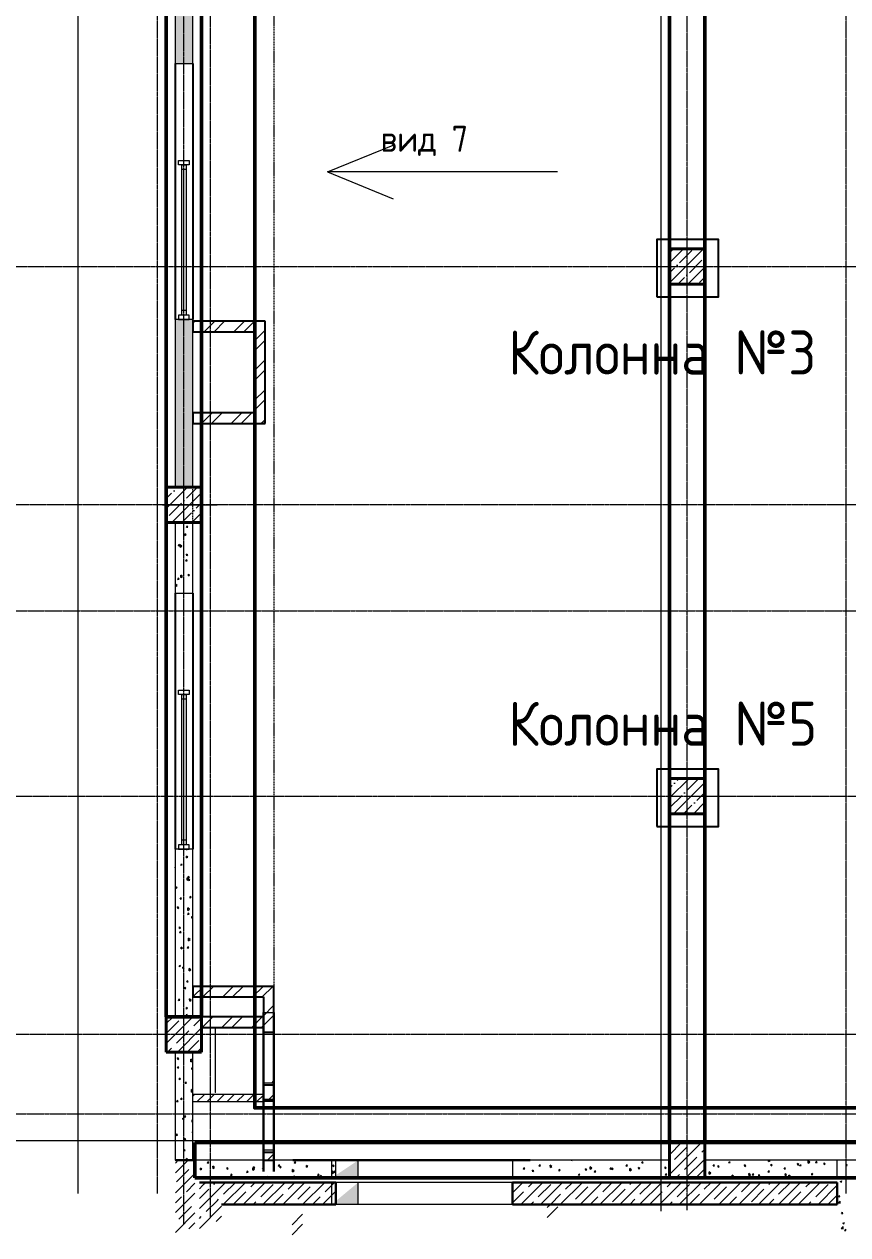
# Model space of a CAD drawing. Header units: millimetres. Extents: x -24360 to 609566, y -391049 to 148426.
# Drawn here: x 211642 to 220968, y -261510 to -247796 of the extents above; entities that cross this region are included whole.
import ezdxf

# ---------------------------------------------------------------- set-up
doc = ezdxf.new("R2010")
doc.units = ezdxf.units.MM
for name, pattern in [('CENTER2', [28.575, 19.05, -3.175, 3.175, -3.175]), ('DASHED', [19.05, 12.7, -6.35]), ('HIDDEN2', [4.7625, 3.175, -1.5875])]:
    doc.linetypes.add(name, pattern=pattern)
for name, color, linetype, lineweight in [('A-Wall-Open', 8, 'Continuous', 0), ('АИ_Текст', 7, 'Continuous', 13), ('АР_Колонны', 70, 'Continuous', 30), ('АР_Мебель', 8, 'Continuous', 5), ('АР_Окна', 4, 'Continuous', 5), ('АР_Стены ЖБ', 7, 'Continuous', 30), ('АР_Стены кирпич', 32, 'Continuous', 25), ('АР_Стены ПЕНОблок', 52, 'Continuous', 20), ('АР_Штриховка', 8, 'Continuous', 0), ('Двери кабины', 252, 'Continuous', 0), ('Основные линии', 7, 'Continuous', 30), ('осново', 7, 'Continuous', 30), ('Размеры', 7, 'Continuous', 15), ('СС_Отверстия', 72, 'Continuous', 9)]:
    doc.layers.add(name, color=color, linetype=linetype, lineweight=lineweight)
for name, color, linetype, lineweight, true_color in [('АР_Оси_РД_100', 7, 'Continuous', 0, 0x525252), ('МАГНИТЫ', 7, 'Continuous', 0, 0xd100d1), ('РД_Витраж_вн', 7, 'Continuous', 25, 0x148aff), ('РД_проем_инж перемыч_фахверк', 7, 'Continuous', 18, 0xff1f1f)]:
    doc.layers.add(name, color=color, linetype=linetype, lineweight=lineweight, true_color=true_color)
for name, color, linetype, lineweight, plot in [('КР_Балки-0.5', 60, 'Continuous', 50, False), ('РД_Проем', 230, 'Continuous', 0, False), ('РД_проем_инж перемыч_подсчет', 50, 'Continuous', 30, False)]:
    doc.layers.add(name, color=color, linetype=linetype, lineweight=lineweight, plot=plot)
doc.styles.add('style1', font='ARIALN.TTF')
doc.styles.add('СПДС', font='isocpeur.ttf', dxfattribs={"width": 0.9})
pattern_1 = [(45, (200850, -329440.58), (-112.2532, 112.2532), []), (45, (200962.25, -329440.58), (-112.2532, 112.2532), [198.4375, -39.6875, 0, -39.6875])]
pattern_2 = [(45, (200850, -329440.58), (-168.3798, 168.3798), []), (45, (200962.25, -329440.58), (-168.3798, 168.3798), [])]

msp = doc.modelspace()

# ---------------------------------------------------------------- hatches: boundary and pattern name
at = {"layer": 'АР_Штриховка', "linetype": 'Continuous', "lineweight": 0, "true_color": 0x000000}
h = msp.add_hatch(dxfattribs=at)
h.set_pattern_fill('AR-CONC', color=18, angle=-315, style=0)
h.set_pattern_definition([(95, (200850, -329440.58), (140.09465, 117.55338), [19.05, -209.55]), (40, (200850, -329440.58), (-160.01845, 110.17673), [15.24, -167.6406]), (145.45144, (200861.67, -329430.79), (-19.9238, 227.7301), [16.19, -178.09024]), (91.1842, (200814.08, -329404.66), (221.41024, 161.9534), [28.575, -314.325]), (141.63556, (200832.53, -329391.17), (-7.0866, 342.8268), [24.285, -267.1356]), (36.18415, (200814.08, -329404.66), (-7.0866, 342.8268), [22.86, -251.4597]), (66, (200841.02, -329395.68), (179.51998, 34.89515), [19.05, -209.55]), (11, (200841.02, -329395.68), (-86.53993, 173.9412), [15.24, -167.64]), (116.45145, (200855.98, -329392.77), (92.98005, 208.83634), [16.19, -178.08994]), (82.5, (200850, -329440.584), (-57.60547, 61.973414), [0, -165.608, 0, -170.18, 0, -168.275]), (52.5, (200850, -329440.58), (-23.58973, 118.087), [0, -97.028, 0, -161.798, 0, -64.135]), (12.5, (200809.95, -329480.636), (99.927863, 91.826196), [0, -63.5, 0, -198.12, 0, -262.89]), (2.5, (200791.99, -329498.6), (86.7639, 122.7224), [0, -82.55, 0, -131.572, 0, -186.69])])
h.paths.add_polyline_path([(213550, -247440.584), (213350, -247440.584), (213350, -248240.584), (213550, -248240.584)], flags=0)
h.paths.add_polyline_path([(213550, -251140.584), (213350, -251140.584), (213350, -252319.86), (213550, -252319.86)], flags=0)
h.paths.add_polyline_path([(213550, -252319.86), (213350, -252319.86), (213350, -253040.584), (213550, -253040.584)], flags=0)
at = {"layer": 'АР_Штриховка', "linetype": 'Continuous', "lineweight": 5, "true_color": 0x000000}
h = msp.add_hatch(dxfattribs=at)
h.set_pattern_fill('ANSI35', color=18, scale=25, style=0)
h.set_pattern_definition(pattern_1)
h.paths.add_polyline_path([(218950, -250740.584), (219350, -250740.584), (219350, -250340.584), (218950, -250340.584)], flags=0)
at = {"layer": 'АР_Штриховка', "linetype": 'Continuous', "lineweight": 0, "true_color": 0x000000}
h = msp.add_hatch(dxfattribs=at)
h.set_pattern_fill('ANSI32', color=18, scale=25, style=0)
h.set_pattern_definition(pattern_2)
h.paths.add_polyline_path([(213550, -251159.86), (213550, -251279.86), (214250, -251279.86), (214370, -251159.86)], flags=0)
h = msp.add_hatch(dxfattribs=at)
h.set_pattern_fill('ANSI32', color=18, scale=25, style=0)
h.set_pattern_definition([(45, (200850, -329440.58), (-168.3798, 168.3798), []), (45, (200962.25, -329440.58), (-168.3798, 168.3798), [])])
h.paths.add_polyline_path([(214250, -252199.86), (214370, -252319.86), (214370, -251159.86), (214250, -251279.86)], flags=0)
h = msp.add_hatch(dxfattribs=at)
h.set_pattern_fill('ANSI32', color=18, scale=25, style=0)
h.set_pattern_definition(pattern_2)
h.paths.add_polyline_path([(214370, -252319.86), (214250, -252199.86), (213550, -252199.86), (213550, -252319.86)], flags=0)
at = {"layer": 'АР_Штриховка', "linetype": 'Continuous', "lineweight": 5, "true_color": 0x000000}
h = msp.add_hatch(dxfattribs=at)
h.set_pattern_fill('ANSI35', color=18, scale=25, style=0)
h.set_pattern_definition(pattern_1)
h.paths.add_polyline_path([(213250, -253440.584), (213650, -253440.584), (213650, -253040.584), (213250, -253040.584)], flags=0)
h = msp.add_hatch(dxfattribs=at)
h.set_pattern_fill('ANSI35', color=18, scale=25, style=0)
h.set_pattern_definition(pattern_1)
h.paths.add_polyline_path([(213250, -253440.584), (213650, -253440.584), (213650, -253040.584), (213250, -253040.584)], flags=0)
h = msp.add_hatch(dxfattribs=at)
h.set_pattern_fill('ANSI35', color=18, scale=25, style=0)
h.set_pattern_definition(pattern_1)
h.paths.add_polyline_path([(218950, -256740.584), (219350, -256740.584), (219350, -256340.584), (218950, -256340.584)], flags=0)
at = {"layer": 'СС_Отверстия', "linetype": 'Continuous', "lineweight": 5, "true_color": 0x000000}
for points in [[(215425, -260865.576), (215425, -260665.576), (215275, -260765.576)], [(215125, -260865.576), (215425, -260865.576), (215275, -260765.576)], [(215425, -261165.584), (215425, -260915.584), (215275, -261040.584)], [(215125, -261165.584), (215425, -261165.584), (215275, -261040.584)]]:
    msp.add_hatch(color=18, dxfattribs=at).paths.add_polyline_path(points, flags=0)

# ---------------------------------------------------------------- linework, layer by layer
at = {"color": 1, "lineweight": 50}
msp.add_lwpolyline([(227983, -258280.584), (227983, -260071.584), (214253, -260071.584), (214253, -240479.584)], dxfattribs=at)
at = {"color": 1}
for points in [[(218804.738, -250884.365), (219505.241, -250884.365), (219505.241, -250234.78), (218804.738, -250234.78)], [(218804.738, -256884.365), (219505.241, -256884.365), (219505.241, -256234.78), (218804.738, -256234.78)]]:
    msp.add_lwpolyline(points, close=True, dxfattribs=at)
at = {"layer": 'A-Wall-Open', "color": 18, "linetype": 'Continuous', "lineweight": 0, "true_color": 0x000000}
for p, q in [((217170, -260915.584), (215170, -260915.584)), ((217170, -261165.584), (215170, -261165.584))]:
    msp.add_line(p, q, dxfattribs=at)
at = {"layer": 'АИ_Текст', "color": 18, "true_color": 0x000000}
for p, q in [((213450, -253494.495), (213450, -252916.34)), ((213208.898, -253240.584), (213828.254, -253240.584))]:
    msp.add_line(p, q, dxfattribs=at)
at = {"layer": 'АР_Колонны', "color": 18, "linetype": 'HIDDEN2', "lineweight": 25, "true_color": 0x000000}
for p, q in [((218950, -250340.584), (219350, -250340.584)), ((218950, -250740.584), (218950, -250340.584)), ((219350, -250340.584), (219350, -250740.584)), ((219350, -250740.584), (218950, -250740.584)), ((213250, -253040.584), (213650, -253040.584)), ((213250, -253440.584), (213250, -253040.584)), ((213250, -253040.584), (213650, -253040.584)), ((213250, -253440.584), (213250, -253040.584)), ((213650, -253040.584), (213650, -253440.584)), ((213650, -253040.584), (213650, -253440.584)), ((213650, -253440.584), (213250, -253440.584)), ((213650, -253440.584), (213250, -253440.584)), ((218950, -256340.584), (219350, -256340.584)), ((218950, -256740.584), (218950, -256340.584)), ((219350, -256340.584), (219350, -256740.584)), ((219350, -256740.584), (218950, -256740.584)), ((213250, -259040.584), (213650, -259040.584)), ((213250, -259440.584), (213250, -259040.584)), ((213650, -259040.584), (213650, -259440.584)), ((213650, -259440.584), (213250, -259440.584)), ((218950, -260465.584), (219350, -260465.584)), ((218950, -260865.584), (218950, -260465.584)), ((219350, -260465.584), (219350, -260865.584)), ((219350, -260865.584), (218950, -260865.584))]:
    msp.add_line(p, q, dxfattribs=at)
at = {"layer": 'АР_Колонны', "color": 18, "linetype": 'Continuous', "lineweight": 30, "true_color": 0x000000}
for p, q in [((219350, -250340.584), (218950, -250340.584)), ((218950, -250340.584), (218950, -250740.584)), ((219350, -250740.584), (219350, -250340.584)), ((218950, -250740.584), (219350, -250740.584)), ((213650, -253040.584), (213250, -253040.584)), ((213250, -253040.584), (213250, -253440.584)), ((213650, -253040.584), (213250, -253040.584)), ((213250, -253040.584), (213250, -253440.584)), ((213650, -253440.584), (213650, -253040.584)), ((213650, -253440.584), (213650, -253040.584)), ((213250, -253440.584), (213650, -253440.584)), ((213250, -253440.584), (213650, -253440.584)), ((219350, -256340.584), (218950, -256340.584)), ((218950, -256340.584), (218950, -256740.584)), ((219350, -256740.584), (219350, -256340.584)), ((218950, -256740.584), (219350, -256740.584)), ((213650, -259040.584), (213250, -259040.584)), ((213250, -259040.584), (213250, -259440.584)), ((213650, -259440.584), (213650, -259040.584)), ((213250, -259440.584), (213650, -259440.584)), ((219350, -260465.584), (218950, -260465.584)), ((218950, -260465.584), (218950, -260865.584)), ((219350, -260865.584), (219350, -260465.584)), ((218950, -260865.584), (219350, -260865.584))]:
    msp.add_line(p, q, dxfattribs=at)
at = {"layer": 'АР_Мебель', "color": 18, "linetype": 'DASHED', "true_color": 0x000000}
for p, q in [((213550, -258695.584), (213550, -243560.584)), ((214470, -243560.584), (214470, -258695.584)), ((214470, -258695.584), (213550, -258695.584))]:
    msp.add_line(p, q, dxfattribs=at)
at = {"layer": 'АР_Окна', "color": 18, "linetype": 'Continuous', "lineweight": 5, "true_color": 0x000000}
for p, q in [((213350, -251140.584), (213350, -249340.584)), ((213475, -249440.584), (213425, -249440.584)), ((213450, -251040.584), (213450, -249440.584)), ((213550, -251140.584), (213550, -249340.584)), ((213475, -251040.584), (213425, -251040.584)), ((213350, -257140.584), (213350, -255340.584)), ((213550, -257140.584), (213550, -255340.584)), ((213475, -255440.584), (213425, -255440.584)), ((213450, -257040.584), (213450, -255440.584)), ((213475, -257040.584), (213425, -257040.584))]:
    msp.add_line(p, q, dxfattribs=at)
for points in [[(213390, -249390.584), (213390, -249340.584), (213510, -249340.584), (213510, -249390.584)], [(213475, -251090.584), (213425, -251090.584), (213425, -249390.584), (213475, -249390.584)], [(213390, -251090.584), (213390, -251140.584), (213510, -251140.584), (213510, -251090.584)], [(213390, -255390.584), (213390, -255340.584), (213510, -255340.584), (213510, -255390.584)], [(213475, -257090.584), (213425, -257090.584), (213425, -255390.584), (213475, -255390.584)], [(213390, -257090.584), (213390, -257140.584), (213510, -257140.584), (213510, -257090.584)]]:
    msp.add_lwpolyline(points, close=True, dxfattribs=at)
at = {"layer": 'АР_Оси_РД_100', "linetype": 'CENTER2'}
for p, q in [((220950, -261040.584), (220950, -235341.905)), ((220950, -261040.584), (220950, -238390.584)), ((200850, -250540.584), (232410, -250540.584)), ((232410, -253240.584), (200850, -253240.584)), ((200850, -254440.584), (232410, -254440.584)), ((205050, -256540.584), (232410, -256540.584)), ((205050, -260440.584), (230255, -260440.584))]:
    msp.add_line(p, q, dxfattribs=at)
for points in [[(212250, -235341.905), (212250, -261040.584)], [(213150, -261040.584), (213150, -235741.905), (212850, -235341.905)], [(213450, -261387.502), (213450, -235341.905)], [(213750, -261312.008), (213750, -235741.905), (214070.167, -235341.227)], [(218700, -235341.905), (218850, -235741.905), (218850, -261242.102)], [(219150, -261229.626), (219150, -235741.905), (219300, -235341.905)], [(212250, -238390.584), (212250, -261040.584)], [(213150, -261040.584), (213150, -238390.584)], [(213450, -261387.502), (213450, -238390.584)], [(213750, -261312.008), (213750, -238390.584)], [(218850, -238390.584), (218850, -261242.102)], [(219150, -261229.626), (219150, -238390.584)], [(232410, -259240.584), (205050, -259240.584)], [(206700, -260140.584), (231910, -260140.584), (232410, -259990.584)], [(206700, -260440.584), (231910, -260440.584), (232410, -260590.584)]]:
    msp.add_lwpolyline(points, dxfattribs=at)
at = {"layer": 'АР_Стены ЖБ', "color": 18, "linetype": 'Continuous', "lineweight": 40, "true_color": 0x000000}
for p, q in [((219350, -250340.584), (218950, -250340.584)), ((218950, -250340.584), (218950, -250740.584)), ((219350, -250740.584), (219350, -250340.584)), ((218950, -250740.584), (219350, -250740.584)), ((213650, -253040.584), (213250, -253040.584)), ((213250, -253040.584), (213250, -253440.584)), ((213650, -253040.584), (213250, -253040.584)), ((213250, -253040.584), (213250, -253440.584)), ((213650, -253440.584), (213650, -253040.584)), ((213650, -253440.584), (213650, -253040.584)), ((213250, -253440.584), (213650, -253440.584)), ((213250, -253440.584), (213650, -253440.584)), ((219350, -256340.584), (218950, -256340.584)), ((218950, -256340.584), (218950, -256740.584)), ((219350, -256740.584), (219350, -256340.584)), ((218950, -256740.584), (219350, -256740.584)), ((213650, -259040.584), (213250, -259040.584)), ((213250, -259040.584), (213250, -259440.584)), ((213650, -259440.584), (213650, -259040.584)), ((213250, -259440.584), (213650, -259440.584)), ((219350, -260465.584), (218950, -260465.584)), ((218950, -260465.584), (218950, -260865.584)), ((219350, -260865.584), (219350, -260465.584)), ((218950, -260865.584), (219350, -260865.584))]:
    msp.add_line(p, q, dxfattribs=at)
at = {"layer": 'АР_Стены ЖБ', "color": 18, "linetype": 'Continuous', "lineweight": 30, "true_color": 0x000000}
for p, q in [((213575.048, -260665.576), (213355.048, -260665.576)), ((215170, -260915.584), (213625, -260915.584)), ((215170, -261165.584), (215170, -260915.584)), ((220850, -260915.584), (217170, -260915.584)), ((217170, -260915.584), (217170, -261165.584)), ((220850, -261165.584), (220850, -260915.584)), ((213875, -261165.584), (215170, -261165.584)), ((217170, -261165.584), (220850, -261165.584))]:
    msp.add_line(p, q, dxfattribs=at)
at = {"layer": 'АР_Стены ЖБ', "color": 18, "linetype": 'Continuous', "lineweight": 15, "true_color": 0x000000}
msp.add_line((215125, -261165.584), (215125, -260915.584), dxfattribs=at)
at = {"layer": 'АР_Стены кирпич', "color": 18, "linetype": 'Continuous', "lineweight": 25, "true_color": 0x000000}
for p, q in [((213550, -251159.86), (213550, -251279.86)), ((214370, -251159.86), (213550, -251159.86)), ((214370, -252319.86), (214370, -251159.86)), ((213550, -251279.86), (214250, -251279.86)), ((214250, -251279.86), (214250, -252199.86)), ((214250, -252199.86), (213550, -252199.86)), ((213550, -252199.86), (213550, -252319.86)), ((213550, -252319.86), (214370, -252319.86)), ((213550, -258695.584), (213550, -258815.584)), ((214470, -258695.584), (213550, -258695.584)), ((214470, -259160.584), (214470, -258695.584)), ((213550, -258815.584), (214350, -258815.584)), ((214350, -258815.584), (214350, -259040.584)), ((213650, -259040.584), (213650, -259160.584)), ((214350, -259040.584), (213650, -259040.584)), ((213650, -259160.584), (214350, -259160.584)), ((214350, -259160.584), (214350, -259215.576)), ((214470, -259215.576), (214470, -259160.584)), ((214350, -259215.576), (214470, -259215.576)), ((214470, -259815.576), (214350, -259815.576)), ((214350, -259815.576), (214350, -259975.576)), ((214470, -259975.576), (214470, -259815.576)), ((214350, -259975.576), (214470, -259975.576)), ((214470, -260575.576), (214350, -260575.576)), ((214350, -260575.576), (214350, -260665.576)), ((214350, -260665.576), (214470, -260665.576)), ((214470, -260665.576), (214470, -260575.576)), ((214795, -261165.584), (214675, -261165.584)), ((217685, -261165.584), (217565, -261165.584))]:
    msp.add_line(p, q, dxfattribs=at)
at = {"layer": 'АР_Стены кирпич', "color": 18, "linetype": 'Continuous', "lineweight": 0, "true_color": 0x000000}
for p, q in [((214350, -258991.584), (214470, -258991.584)), ((214350, -259215.576), (214350, -259815.576)), ((214470, -259815.576), (214470, -259215.576)), ((214350, -259975.576), (214350, -260575.576)), ((214470, -260575.576), (214470, -259975.576))]:
    msp.add_line(p, q, dxfattribs=at)
at = {"layer": 'АР_Стены ПЕНОблок', "color": 18, "linetype": 'Continuous', "lineweight": 20, "true_color": 0x000000}
for p, q in [((213350, -247440.584), (213350, -248240.584)), ((213550, -248240.584), (213550, -247440.584)), ((213350, -248240.584), (213550, -248240.584)), ((213550, -251140.584), (213350, -251140.584)), ((213350, -251140.584), (213350, -252319.86)), ((213550, -252319.86), (213550, -251140.584)), ((213350, -252319.86), (213350, -253040.584)), ((213550, -253040.584), (213550, -252319.86)), ((213350, -253040.584), (213550, -253040.584)), ((213550, -253440.584), (213350, -253440.584)), ((213350, -253440.584), (213350, -254240.584)), ((213550, -254240.584), (213550, -253440.584)), ((213350, -254240.584), (213550, -254240.584)), ((219350, -256340.584), (219350, -256420.584)), ((219350, -256660.584), (219350, -256740.584)), ((213550, -257140.584), (213350, -257140.584)), ((213350, -257140.584), (213350, -259040.584)), ((213550, -259040.584), (213550, -257140.584)), ((213350, -259040.584), (213550, -259040.584)), ((213550, -259440.584), (213350, -259440.584)), ((213350, -259440.584), (213350, -260665.576)), ((213550, -260665.576), (213550, -259440.584)), ((214350, -259920.576), (213549, -259920.576)), ((213549, -259920.576), (213549, -260000.576)), ((213549, -260000.576), (214350, -260000.576)), ((214350, -260000.576), (214350, -259920.576)), ((213350, -260665.576), (213550, -260665.576)), ((214350, -260665.576), (213575.048, -260665.576)), ((213575.048, -260665.576), (213575.048, -260865.576)), ((215170, -260665.576), (214350, -260665.576)), ((215170, -260865.576), (215170, -260665.576)), ((218950, -260665.576), (217170, -260665.576)), ((217170, -260665.576), (217170, -260865.576)), ((218950, -260865.576), (218950, -260665.576)), ((220850, -260665.584), (219350, -260665.584)), ((219350, -260665.584), (219350, -260865.584)), ((220850, -260865.584), (220850, -260665.584)), ((221950, -260665.584), (220850, -260665.584)), ((213575.048, -260865.576), (214350, -260865.576)), ((214350, -260865.576), (215170, -260865.576)), ((217170, -260865.576), (218950, -260865.576)), ((219350, -260865.584), (220850, -260865.584))]:
    msp.add_line(p, q, dxfattribs=at)
at = {"layer": 'АР_Штриховка', "color": 18, "linetype": 'Continuous', "lineweight": 0, "true_color": 0x000000}
for p, q in [((213480.241, -253495.107), (213487.989, -253477.704)), ((213480.262, -253495.165), (213495.222, -253492.257)), ((213495.224, -253492.256), (213488.012, -253477.761)), ((213387.261, -253703.944), (213395.009, -253686.541)), ((213402.244, -253701.092), (213395.032, -253686.597)), ((213427.823, -253708.2), (213408.782, -253693.127)), ((213409.38, -253721.686), (213408.79, -253693.117)), ((213474.095, -253580.078), (213460.76, -253570.897)), ((213462.46, -253589.812), (213460.799, -253570.835)), ((213462.462, -253589.815), (213474.136, -253580.018)), ((213387.282, -253704.001), (213402.242, -253701.093)), ((213409.36, -253721.678), (213427.81, -253708.182)), ((213494.019, -253807.808), (213480.684, -253798.627)), ((213482.383, -253817.542), (213480.723, -253798.565)), ((213482.385, -253817.545), (213494.06, -253807.749)), ((213353.925, -253925.361), (213350, -253922.659)), ((213350, -253928.629), (213353.965, -253925.302)), ((213473.801, -253877.885), (213481.549, -253860.482)), ((213473.822, -253877.942), (213488.782, -253875.034)), ((213488.784, -253875.033), (213481.572, -253860.538)), ((213380.821, -254086.722), (213388.569, -254069.319)), ((213380.842, -254086.779), (213395.802, -254083.871)), ((213395.804, -254083.87), (213388.592, -254069.375)), ((213434.91, -254051.026), (213415.868, -254035.954)), ((213416.467, -254064.513), (213415.876, -254035.944)), ((213416.446, -254064.505), (213434.897, -254051.009)), ((213513.943, -254035.538), (213500.608, -254026.357)), ((213502.307, -254045.272), (213500.647, -254026.295)), ((213502.309, -254045.275), (213513.984, -254035.479)), ((213373.848, -254153.091), (213360.514, -254143.91)), ((213362.213, -254162.826), (213360.552, -254143.848)), ((213362.215, -254162.828), (213373.889, -254153.032)), ((213492.763, -257231.135), (213479.429, -257221.954)), ((213481.127, -257240.871), (213479.467, -257221.893)), ((213480.246, -257149.953), (213480.053, -257140.584)), ((213480.226, -257149.946), (213493.025, -257140.584)), ((213481.129, -257240.873), (213492.804, -257231.077)), ((213352.669, -257348.688), (213350, -257346.85)), ((213350, -257350.904), (213352.709, -257348.63)), ((213415.841, -257322.886), (213423.589, -257305.483)), ((213415.861, -257322.94), (213430.821, -257320.032)), ((213430.823, -257320.031), (213423.611, -257305.536)), ((213505.776, -257479.294), (213486.734, -257464.221)), ((213487.333, -257492.78), (213486.742, -257464.211)), ((213487.312, -257492.773), (213505.763, -257479.277)), ((213512.687, -257458.866), (213499.352, -257449.684)), ((213501.051, -257468.601), (213499.391, -257449.623)), ((213501.053, -257468.603), (213512.728, -257458.807)), ((213502.381, -257496.827), (213510.129, -257479.424)), ((213502.401, -257496.881), (213517.361, -257493.973)), ((213517.363, -257493.973), (213510.151, -257479.477)), ((213372.593, -257576.418), (213359.258, -257567.237)), ((213360.957, -257586.154), (213359.296, -257567.177)), ((213360.958, -257586.156), (213372.633, -257576.36)), ((213392.517, -257804.149), (213379.182, -257794.967)), ((213380.88, -257813.884), (213379.22, -257794.907)), ((213380.882, -257813.886), (213392.557, -257804.09)), ((213409.401, -257705.663), (213417.149, -257688.26)), ((213409.421, -257705.718), (213424.381, -257702.81)), ((213424.382, -257702.809), (213417.171, -257688.314)), ((213512.862, -257822.121), (213493.821, -257807.048)), ((213494.42, -257835.607), (213493.829, -257807.038)), ((213532.611, -257686.596), (213519.276, -257677.414)), ((213520.975, -257696.331), (213519.315, -257677.353)), ((213520.977, -257696.333), (213532.651, -257686.537)), ((213494.399, -257835.6), (213512.85, -257822.103)), ((213495.941, -257879.605), (213503.689, -257862.202)), ((213495.961, -257879.659), (213510.921, -257876.751)), ((213510.922, -257876.75), (213503.711, -257862.255)), ((213550, -257912.58), (213539.2, -257905.144)), ((213540.899, -257924.061), (213539.238, -257905.083)), ((213540.901, -257924.063), (213550, -257916.428)), ((213412.441, -258031.879), (213399.106, -258022.697)), ((213400.804, -258041.614), (213399.144, -258022.637)), ((213400.806, -258041.617), (213412.48, -258031.82)), ((213402.961, -258088.441), (213410.709, -258071.038)), ((213402.981, -258088.495), (213417.941, -258085.587)), ((213417.942, -258085.586), (213410.731, -258071.091)), ((213519.949, -258164.947), (213500.908, -258149.875)), ((213501.506, -258178.434), (213500.916, -258149.865)), ((213501.486, -258178.426), (213519.936, -258164.93)), ((213432.364, -258259.609), (213419.029, -258250.427)), ((213420.728, -258269.344), (213419.068, -258250.367)), ((213420.73, -258269.347), (213432.404, -258259.551)), ((213489.501, -258262.383), (213497.249, -258244.98)), ((213489.521, -258262.436), (213504.481, -258259.528)), ((213504.482, -258259.528), (213497.271, -258245.032)), ((213396.521, -258471.219), (213404.269, -258453.816)), ((213396.541, -258471.273), (213411.501, -258468.365)), ((213411.502, -258468.364), (213404.291, -258453.869)), ((213452.288, -258487.339), (213438.953, -258478.157)), ((213440.652, -258497.075), (213438.991, -258478.097)), ((213440.654, -258497.077), (213452.328, -258487.281)), ((213527.036, -258507.774), (213507.994, -258492.701)), ((213508.593, -258521.26), (213508.002, -258492.692)), ((213483.061, -258645.16), (213490.809, -258627.757)), ((213498.042, -258642.305), (213490.83, -258627.81)), ((213508.572, -258521.253), (213527.023, -258507.757)), ((213472.212, -258715.069), (213458.877, -258705.887)), ((213460.576, -258724.805), (213458.915, -258705.827)), ((213460.577, -258724.807), (213472.252, -258715.011)), ((213483.081, -258645.214), (213498.041, -258642.306)), ((213552.348, -258815.584), (213672.348, -258695.584)), ((213664.601, -258815.584), (213784.601, -258695.584)), ((213889.107, -258815.584), (214009.107, -258695.584)), ((214001.361, -258815.584), (214121.361, -258695.584)), ((214225.867, -258815.584), (214345.867, -258695.584)), ((214338.12, -258815.584), (214458.12, -258695.584)), ((213390.081, -258853.997), (213397.829, -258836.594)), ((213390.101, -258854.05), (213405.061, -258851.142)), ((213405.062, -258851.141), (213397.85, -258836.646)), ((213534.122, -258850.601), (213515.081, -258835.528)), ((213515.679, -258864.087), (213515.089, -258835.518)), ((213515.659, -258864.08), (213534.11, -258850.584)), ((214350, -259028.21), (214470, -258908.21)), ((213476.621, -259027.938), (213484.369, -259010.535)), ((213476.641, -259027.991), (213491.601, -259025.084)), ((213492.136, -258942.799), (213478.801, -258933.618)), ((213480.499, -258952.535), (213478.839, -258933.557)), ((213480.501, -258952.537), (213492.176, -258942.741)), ((213491.602, -259025.083), (213484.39, -259010.588)), ((213650, -259054.691), (213664.107, -259040.584)), ((213656.361, -259160.584), (213776.361, -259040.584)), ((213880.867, -259160.584), (214000.867, -259040.584)), ((213993.12, -259160.584), (214113.12, -259040.584)), ((214217.626, -259160.584), (214337.626, -259040.584)), ((214377.24, -259113.224), (214470, -259020.464)), ((214329.88, -259160.584), (214377.24, -259113.224)), ((213391.889, -259515.812), (213378.554, -259506.631)), ((213380.252, -259525.548), (213378.592, -259506.571)), ((213380.254, -259525.55), (213391.929, -259515.754)), ((213548.296, -259536.255), (213529.254, -259521.182)), ((213529.853, -259549.741), (213529.262, -259521.172)), ((213529.832, -259549.733), (213548.283, -259536.237)), ((213377.201, -259619.553), (213384.949, -259602.15)), ((213377.22, -259619.605), (213392.18, -259616.697)), ((213392.182, -259616.697), (213384.97, -259602.201)), ((213550, -259624.676), (213538.572, -259616.808)), ((213540.271, -259635.725), (213538.61, -259616.748)), ((213540.273, -259635.727), (213550, -259627.565)), ((213411.813, -259743.542), (213398.478, -259734.361)), ((213400.176, -259753.278), (213398.516, -259734.301)), ((213400.178, -259753.281), (213411.852, -259743.485)), ((213463.741, -259793.494), (213471.489, -259776.091)), ((213463.76, -259793.547), (213478.72, -259790.639)), ((213478.722, -259790.638), (213471.51, -259776.143)), ((213550, -259874.821), (213536.341, -259864.009)), ((213536.939, -259892.567), (213536.349, -259863.999)), ((213370.761, -260002.33), (213378.509, -259984.927)), ((213370.78, -260002.383), (213385.74, -259999.475)), ((213385.742, -259999.474), (213378.53, -259984.979)), ((213431.737, -259971.272), (213418.402, -259962.091)), ((213420.1, -259981.009), (213418.44, -259962.031)), ((213420.102, -259981.011), (213431.776, -259971.215)), ((213536.919, -259892.56), (213550, -259882.992)), ((214412.913, -259975.576), (214470, -259918.489)), ((213451.66, -260199.002), (213438.326, -260189.821)), ((213440.024, -260208.739), (213438.363, -260189.761)), ((213440.025, -260208.741), (213451.7, -260198.945)), ((213457.301, -260176.272), (213465.049, -260158.869)), ((213457.32, -260176.324), (213472.28, -260173.416)), ((213472.282, -260173.415), (213465.07, -260158.92)), ((213550, -260212.038), (213543.427, -260206.835)), ((213544.026, -260235.394), (213543.435, -260206.825)), ((213544.005, -260235.387), (213550, -260231.002)), ((213364.321, -260385.108), (213372.069, -260367.705)), ((213364.34, -260385.16), (213379.3, -260382.253)), ((213379.302, -260382.252), (213372.09, -260367.757)), ((213471.584, -260426.733), (213458.249, -260417.551)), ((213459.948, -260436.469), (213458.287, -260417.491)), ((213543.841, -260350.213), (213550, -260336.379)), ((213543.86, -260350.265), (213550, -260349.072)), ((213450.861, -260559.05), (213458.609, -260541.647)), ((213450.88, -260559.102), (213465.84, -260556.194)), ((213465.841, -260556.193), (213458.63, -260541.698)), ((213459.949, -260436.471), (213471.624, -260426.675)), ((213491.508, -260654.463), (213478.173, -260645.281)), ((213479.871, -260664.199), (213478.211, -260645.221)), ((213479.873, -260664.201), (213491.548, -260654.405)), ((213716.921, -260698.096), (213724.669, -260680.693)), ((213731.901, -260695.239), (213724.69, -260680.744)), ((214396.432, -260665.576), (214470, -260592.008)), ((214701.06, -260697.561), (214708.809, -260680.158)), ((214716.041, -260694.704), (214708.829, -260680.209)), ((217841.473, -260671.102), (217840.99, -260665.576)), ((217841.475, -260671.105), (217848.064, -260665.576)), ((218637.62, -260695.424), (218645.368, -260678.021)), ((218637.639, -260695.475), (218652.599, -260692.567)), ((218652.6, -260692.566), (218645.388, -260678.071)), ((219621.76, -260694.889), (219629.508, -260677.486)), ((219621.779, -260694.94), (219636.739, -260692.032)), ((219636.74, -260692.032), (219629.528, -260677.537)), ((220071.222, -260681.147), (220070.9, -260665.584)), ((220071.192, -260681.136), (220089.643, -260667.64)), ((220089.661, -260667.665), (220087.032, -260665.584)), ((220539.568, -260686.585), (220520.527, -260671.513)), ((220521.129, -260700.067), (220520.539, -260671.498)), ((220521.099, -260700.056), (220539.549, -260686.56)), ((220605.9, -260694.355), (220613.648, -260676.952)), ((220605.919, -260694.406), (220620.879, -260691.498)), ((220620.879, -260691.497), (220613.668, -260677.002)), ((213651.526, -260764.64), (213638.191, -260755.458)), ((213639.89, -260774.376), (213638.229, -260755.398)), ((213639.892, -260774.378), (213651.566, -260764.582)), ((213716.94, -260698.148), (213731.9, -260695.24)), ((213798.052, -260745.608), (213779.011, -260730.536)), ((213779.609, -260759.094), (213779.019, -260730.525)), ((213779.588, -260759.087), (213798.039, -260745.591)), ((213951.639, -260757.264), (213938.304, -260748.083)), ((213940.003, -260766.999), (213938.343, -260748.021)), ((213940.005, -260767.001), (213951.679, -260757.205)), ((213982.98, -260837.142), (213990.729, -260819.739)), ((213997.961, -260834.285), (213990.75, -260819.79)), ((214162.5, -260802.247), (214170.249, -260784.844)), ((214162.52, -260802.299), (214177.48, -260799.391)), ((214177.481, -260799.39), (214170.269, -260784.895)), ((214247.959, -260764.529), (214228.918, -260749.456)), ((214229.516, -260778.014), (214228.926, -260749.445)), ((214229.495, -260778.007), (214247.946, -260764.51)), ((214251.751, -260749.888), (214238.416, -260740.707)), ((214240.116, -260759.622), (214238.456, -260740.645)), ((214240.118, -260759.624), (214251.792, -260749.828)), ((214342.02, -260767.352), (214349.769, -260749.949)), ((214342.04, -260767.403), (214350, -260765.856)), ((214350, -260750.422), (214349.789, -260750)), ((214357.001, -260764.495), (214350, -260750.422)), ((214350, -260765.856), (214357, -260764.495)), ((214521.54, -260732.457), (214529.289, -260715.054)), ((214521.56, -260732.508), (214536.52, -260729.6)), ((214536.521, -260729.6), (214529.309, -260715.104)), ((214551.863, -260742.513), (214538.529, -260733.331)), ((214540.229, -260752.246), (214538.569, -260733.268)), ((214540.231, -260752.248), (214551.905, -260742.452)), ((214697.866, -260783.449), (214678.824, -260768.376)), ((214679.424, -260796.934), (214678.833, -260768.365)), ((214679.401, -260796.926), (214697.852, -260783.43)), ((214701.08, -260697.613), (214716.04, -260694.705)), ((214851.976, -260735.137), (214838.641, -260725.956)), ((214840.342, -260744.869), (214838.682, -260725.891)), ((214840.344, -260744.871), (214852.018, -260735.075)), ((214967.12, -260836.608), (214974.869, -260819.205)), ((214982.101, -260833.75), (214974.889, -260819.255)), ((215147.773, -260802.369), (215128.731, -260787.296)), ((215129.331, -260815.854), (215128.74, -260787.285)), ((215129.308, -260815.846), (215147.759, -260802.35)), ((215152.088, -260727.761), (215138.754, -260718.58)), ((215140.455, -260737.492), (215138.795, -260718.515)), ((215140.457, -260737.495), (215152.132, -260727.698)), ((215146.64, -260801.712), (215154.389, -260784.309)), ((215146.66, -260801.764), (215161.62, -260798.856)), ((215161.621, -260798.855), (215154.409, -260784.36)), ((217294.44, -260765.749), (217302.188, -260748.346)), ((217294.459, -260765.8), (217309.419, -260762.892)), ((217309.42, -260762.891), (217302.209, -260748.396)), ((217412.894, -260786.308), (217399.559, -260777.127)), ((217401.265, -260796.033), (217399.605, -260777.055)), ((217401.267, -260796.035), (217412.942, -260786.239)), ((217473.96, -260730.853), (217481.708, -260713.45)), ((217473.979, -260730.905), (217488.939, -260727.997)), ((217488.94, -260727.996), (217481.729, -260713.501)), ((217618.717, -260735.017), (217599.676, -260719.944)), ((217600.276, -260748.5), (217599.686, -260719.932)), ((217600.25, -260748.491), (217618.701, -260734.995)), ((217713.006, -260778.933), (217699.671, -260769.751)), ((217701.379, -260788.656), (217699.718, -260769.678)), ((217701.38, -260788.658), (217713.055, -260778.862)), ((217919.54, -260835.004), (217927.288, -260817.601)), ((217934.52, -260832.147), (217927.308, -260817.652)), ((218013.119, -260771.557), (217999.784, -260762.376)), ((218001.492, -260781.279), (217999.831, -260762.302)), ((218001.494, -260781.281), (218013.168, -260771.485)), ((218068.624, -260753.937), (218049.583, -260738.865)), ((218050.183, -260767.42), (218049.593, -260738.851)), ((218050.156, -260767.411), (218068.607, -260753.915)), ((218099.06, -260800.109), (218106.808, -260782.706)), ((218099.079, -260800.16), (218114.039, -260797.252)), ((218114.04, -260797.252), (218106.828, -260782.757)), ((218278.58, -260765.214), (218286.328, -260747.811)), ((218278.599, -260765.265), (218293.559, -260762.357)), ((218293.56, -260762.357), (218286.348, -260747.862)), ((218313.231, -260764.181), (218299.896, -260755)), ((218301.605, -260773.903), (218299.944, -260754.925)), ((218301.607, -260773.905), (218313.281, -260764.109)), ((218458.1, -260730.319), (218465.848, -260712.916)), ((218458.119, -260730.37), (218473.079, -260727.462)), ((218473.08, -260727.461), (218465.868, -260712.966)), ((218518.531, -260772.858), (218499.489, -260757.785)), ((218500.091, -260786.34), (218499.5, -260757.771)), ((218500.063, -260786.33), (218518.514, -260772.834)), ((218613.344, -260756.806), (218600.009, -260747.624)), ((218601.718, -260766.526), (218600.058, -260747.548)), ((218601.72, -260766.528), (218613.394, -260756.732)), ((218913.456, -260749.43), (218900.121, -260740.248)), ((218901.831, -260759.149), (218900.171, -260740.172)), ((218901.833, -260759.151), (218913.507, -260749.355)), ((218903.68, -260834.47), (218911.428, -260817.067)), ((218918.66, -260831.612), (218911.448, -260817.117)), ((218950, -260777.183), (218949.396, -260776.705)), ((218949.998, -260805.26), (218949.407, -260776.691)), ((218949.969, -260805.25), (218950, -260805.228)), ((219418.344, -260810.698), (219399.303, -260795.625)), ((219399.905, -260824.18), (219399.314, -260795.611)), ((219399.876, -260824.17), (219418.327, -260810.674)), ((219442.24, -260729.785), (219449.988, -260712.382)), ((219442.259, -260729.836), (219457.219, -260726.928)), ((219457.22, -260726.927), (219450.008, -260712.432)), ((219513.681, -260734.678), (219500.346, -260725.497)), ((219502.057, -260744.396), (219500.397, -260725.418)), ((219502.059, -260744.398), (219513.734, -260734.602)), ((219813.794, -260727.303), (219800.459, -260718.121)), ((219802.17, -260737.019), (219800.51, -260718.042)), ((219802.172, -260737.022), (219813.847, -260727.225)), ((219868.251, -260829.618), (219849.21, -260814.546)), ((219849.812, -260843.1), (219849.221, -260814.531)), ((219849.782, -260843.089), (219868.233, -260829.593)), ((219887.82, -260833.936), (219895.568, -260816.533)), ((219902.8, -260831.078), (219895.588, -260816.583)), ((219973.812, -260837.48), (219960.477, -260828.299)), ((219962.189, -260847.196), (219960.528, -260828.219)), ((220067.34, -260799.04), (220075.088, -260781.637)), ((220067.359, -260799.091), (220082.319, -260796.183)), ((220082.32, -260796.183), (220075.108, -260781.688)), ((220113.906, -260719.927), (220100.571, -260710.746)), ((220102.283, -260729.643), (220100.623, -260710.665)), ((220102.285, -260729.645), (220113.96, -260719.849)), ((220246.86, -260764.145), (220254.608, -260746.742)), ((220246.879, -260764.196), (220261.839, -260761.288)), ((220261.84, -260761.288), (220254.628, -260746.792)), ((220273.924, -260830.104), (220260.589, -260820.923)), ((220262.302, -260839.819), (220260.642, -260820.842)), ((220262.304, -260839.822), (220273.978, -260830.026)), ((220414.018, -260712.551), (220400.684, -260703.37)), ((220402.396, -260722.266), (220400.736, -260703.289)), ((220402.398, -260722.268), (220414.073, -260712.472)), ((220426.38, -260729.25), (220434.128, -260711.847)), ((220426.399, -260729.301), (220441.359, -260726.393)), ((220441.359, -260726.392), (220434.148, -260711.897)), ((220574.037, -260822.729), (220560.702, -260813.547)), ((220562.415, -260832.443), (220560.755, -260813.465)), ((220562.417, -260832.445), (220574.091, -260822.649)), ((220714.131, -260705.176), (220700.796, -260695.994)), ((220702.51, -260714.889), (220700.849, -260695.912)), ((220702.511, -260714.892), (220714.186, -260705.096)), ((220945.508, -260721.821), (220958.142, -260730.343)), ((220945.532, -260721.768), (220963.316, -260714.941)), ((220958.148, -260730.345), (220963.298, -260714.996)), ((213798.248, -260865.576), (213798.248, -260865.575)), ((213806.337, -260865.576), (213811.209, -260854.634)), ((213816.648, -260865.576), (213811.23, -260854.685)), ((213983, -260837.194), (213997.96, -260834.286)), ((214108.948, -260865.576), (214098.322, -260858.26)), ((214099.006, -260865.576), (214098.361, -260858.198)), ((214411.769, -260860.066), (214398.434, -260850.884)), ((214399.765, -260865.576), (214398.474, -260850.822)), ((214405.171, -260865.576), (214411.811, -260860.005)), ((214711.882, -260852.69), (214698.547, -260843.508)), ((214700.248, -260862.422), (214698.587, -260843.445)), ((214700.249, -260862.425), (214711.924, -260852.628)), ((214790.239, -260865.576), (214795.349, -260854.1)), ((214801.054, -260865.576), (214795.369, -260854.15)), ((214967.14, -260836.659), (214982.1, -260833.751)), ((215011.994, -260845.314), (214998.659, -260836.133)), ((215000.361, -260855.046), (214998.7, -260836.068)), ((215000.362, -260855.048), (215012.037, -260845.252)), ((217741.945, -260865.576), (217747.768, -260852.497)), ((217754.271, -260865.576), (217747.788, -260852.547)), ((217919.559, -260835.056), (217934.519, -260832.148)), ((218460.494, -260865.576), (218459.915, -260865.177)), ((218460.004, -260865.576), (218459.963, -260865.102)), ((218725.847, -260865.576), (218731.908, -260851.962)), ((218738.676, -260865.576), (218731.928, -260852.012)), ((218771.319, -260865.576), (218760.027, -260857.801)), ((218760.763, -260865.576), (218760.076, -260857.725)), ((218903.699, -260834.521), (218918.659, -260831.613)), ((219373.587, -260852.231), (219360.252, -260843.05)), ((219361.963, -260861.949), (219360.302, -260842.972)), ((219361.964, -260861.952), (219373.639, -260852.155)), ((219673.699, -260844.856), (219660.364, -260835.674)), ((219662.076, -260854.573), (219660.415, -260835.595)), ((219662.078, -260854.575), (219673.752, -260844.779)), ((219709.746, -260865.584), (219716.048, -260851.428)), ((219723.086, -260865.584), (219716.068, -260851.478)), ((219887.839, -260833.986), (219902.799, -260831.078)), ((219962.191, -260847.198), (219973.865, -260837.402)), ((220318.158, -260848.539), (220299.117, -260833.466)), ((220299.719, -260862.02), (220299.128, -260833.451)), ((220299.689, -260862.009), (220318.139, -260848.513)), ((220693.647, -260865.584), (220700.188, -260850.893)), ((220707.419, -260865.439), (220700.208, -260850.943)), ((220706.675, -260865.584), (220707.419, -260865.439)), ((220765.696, -260865.584), (220749.024, -260852.386)), ((220749.309, -260865.584), (220749.036, -260852.371)), ((220883.706, -260906.009), (220896.34, -260914.531)), ((220883.73, -260905.956), (220901.514, -260899.129)), ((220896.346, -260914.533), (220901.496, -260899.184)), ((220861.813, -261077.294), (220874.058, -261062.701)), ((220861.813, -261077.295), (220876.995, -261078.624)), ((220877.101, -261078.604), (220874.164, -261062.683)), ((214675, -261172.781), (214682.197, -261165.584)), ((217565, -261201.364), (217600.78, -261165.584)), ((217565, -261313.617), (217685, -261193.617)), ((220860.897, -261147.646), (220880.681, -261127.028)), ((220860.919, -261147.692), (220883.509, -261151.196)), ((220883.517, -261151.147), (220880.71, -261127.024)), ((214675, -261397.287), (214795, -261277.287)), ((220897.057, -261268.351), (220909.302, -261253.758)), ((220897.057, -261268.352), (220912.239, -261269.68)), ((220912.344, -261269.661), (220909.407, -261253.74)), ((220911.716, -261376.65), (220924.351, -261385.172)), ((220911.74, -261376.597), (220929.525, -261369.771)), ((220924.356, -261385.174), (220929.506, -261369.825)), ((214675, -261509.541), (214795, -261389.541)), ((220894.572, -261437.115), (220914.356, -261416.496)), ((220894.594, -261437.16), (220917.184, -261440.664)), ((220917.191, -261440.615), (220914.385, -261416.493)), ((220932.3, -261459.408), (220944.545, -261444.814)), ((220932.3, -261459.409), (220947.482, -261460.737)), ((220947.587, -261460.718), (220944.65, -261444.797))]:
    msp.add_line(p, q, dxfattribs=at)
at = {"layer": 'АР_Штриховка', "color": 18, "linetype": 'Continuous', "lineweight": 5, "true_color": 0x000000}
for p, q in [((213250, -259117.932), (213327.348, -259040.584)), ((213250, -259342.438), (213551.854, -259040.584)), ((213253.979, -259226.206), (213394.295, -259085.89)), ((213376.36, -259440.584), (213650, -259166.944)), ((213562.675, -259142.016), (213650, -259054.691)), ((213366.232, -259338.459), (213506.548, -259198.143)), ((213488.614, -259440.584), (213618.801, -259310.396)), ((213264.107, -259440.584), (213310.105, -259394.586)), ((213600.867, -259440.584), (213650, -259391.451)), ((218950, -260602.137), (219086.553, -260465.584)), ((218950, -260826.643), (219311.059, -260465.584)), ((218950, -260489.883), (218974.3, -260465.584)), ((219006.955, -260657.434), (219147.272, -260517.118)), ((219315.651, -260573.245), (219350, -260538.896)), ((213355.048, -260808.935), (213498.407, -260665.576)), ((213355.048, -260696.682), (213386.153, -260665.576)), ((219119.208, -260769.688), (219259.525, -260629.371)), ((219135.566, -260865.584), (219350, -260651.149)), ((213355.048, -261033.441), (213575.048, -260813.441)), ((213366.232, -260910.004), (213506.548, -260769.688)), ((213562.675, -260713.561), (213575.048, -260701.188)), ((218950, -260714.39), (218950.829, -260713.561)), ((219023.312, -260865.584), (219063.082, -260825.814)), ((219247.819, -260865.584), (219350, -260763.403)), ((213478.485, -261022.257), (213575.048, -260925.695)), ((213625, -260987.996), (213661.206, -260951.79)), ((213661.206, -260951.79), (213697.412, -260915.584)), ((213773.459, -261064.043), (213921.918, -260915.584)), ((213787.181, -260938.067), (213809.665, -260915.584)), ((213896.425, -261165.584), (214146.425, -260915.584)), ((213899.434, -261050.321), (214034.171, -260915.584)), ((214120.931, -261165.584), (214370.931, -260915.584)), ((214208.131, -260966.131), (214258.678, -260915.584)), ((214320.384, -261078.384), (214460.7, -260938.067)), ((214345.437, -261165.584), (214595.437, -260915.584)), ((214569.944, -261165.584), (214819.944, -260915.584)), ((214629.08, -260994.194), (214707.691, -260915.584)), ((214741.333, -261106.447), (214881.65, -260966.131)), ((214794.45, -261165.584), (215044.45, -260915.584)), ((215050.03, -261022.257), (215156.703, -260915.584)), ((217170, -261035.098), (217289.514, -260915.584)), ((217170, -260922.845), (217177.261, -260915.584)), ((217264.021, -261165.584), (217514.021, -260915.584)), ((217351.22, -260966.131), (217401.767, -260915.584)), ((217463.474, -261078.384), (217603.79, -260938.067)), ((217488.527, -261165.584), (217738.527, -260915.584)), ((217713.033, -261165.584), (217963.033, -260915.584)), ((217772.17, -260994.194), (217850.78, -260915.584)), ((217884.423, -261106.447), (218024.74, -260966.131)), ((217937.54, -261165.584), (218187.54, -260915.584)), ((218162.046, -261165.584), (218412.046, -260915.584)), ((218193.119, -261022.257), (218299.793, -260915.584)), ((218386.553, -261165.584), (218636.553, -260915.584)), ((218501.816, -260938.067), (218524.299, -260915.584)), ((218611.059, -261165.584), (218861.059, -260915.584)), ((218614.069, -261050.321), (218748.806, -260915.584)), ((218835.565, -261165.584), (219085.565, -260915.584)), ((218922.765, -260966.131), (218973.312, -260915.584)), ((219035.018, -261078.384), (219175.335, -260938.067)), ((219060.072, -261165.584), (219310.072, -260915.584)), ((219284.578, -261165.584), (219534.578, -260915.584)), ((219343.715, -260994.194), (219422.325, -260915.584)), ((219455.968, -261106.447), (219596.284, -260966.131)), ((219509.085, -261165.584), (219759.085, -260915.584)), ((219733.591, -261165.584), (219983.591, -260915.584)), ((219764.664, -261022.257), (219871.338, -260915.584)), ((219958.097, -261165.584), (220208.097, -260915.584)), ((220073.361, -260938.067), (220095.844, -260915.584)), ((220182.604, -261165.584), (220432.604, -260915.584)), ((220185.614, -261050.321), (220320.351, -260915.584)), ((220407.11, -261165.584), (220657.11, -260915.584)), ((220494.31, -260966.131), (220544.857, -260915.584)), ((220606.563, -261078.384), (220746.88, -260938.067)), ((220631.617, -261165.584), (220850, -260947.201)), ((213355.048, -261257.947), (213575.048, -261037.948)), ((213355.048, -261145.694), (213422.358, -261078.384)), ((213625, -261100.249), (213717.332, -261007.916)), ((213625, -261212.502), (213773.459, -261064.043)), ((213717.332, -261007.916), (213731.055, -260994.194)), ((214011.688, -261162.574), (214152.004, -261022.257)), ((214457.691, -261165.584), (214572.954, -261050.321)), ((214906.703, -261165.584), (214993.903, -261078.384)), ((215018.957, -261165.584), (215170, -261014.54)), ((217170, -261147.351), (217295.094, -261022.257)), ((217600.78, -261165.584), (217716.043, -261050.321)), ((218049.793, -261165.584), (218136.993, -261078.384)), ((218305.373, -261134.511), (218445.689, -260994.194)), ((218726.322, -261162.574), (218866.639, -261022.257)), ((219172.325, -261165.584), (219287.588, -261050.321)), ((219621.338, -261165.584), (219708.538, -261078.384)), ((219876.917, -261134.511), (220017.234, -260994.194)), ((220297.867, -261162.574), (220438.183, -261022.257)), ((220743.87, -261165.584), (220850, -261059.454)), ((213394.295, -261330.954), (213534.612, -261190.637)), ((213625, -261437.008), (213875, -261187.008)), ((213702.991, -261246.764), (213829.586, -261120.169)), ((213829.586, -261120.169), (213843.308, -261106.447)), ((214233.184, -261165.584), (214264.257, -261134.511)), ((214682.197, -261165.584), (214685.207, -261162.574)), ((215162.283, -261134.511), (215170, -261126.794)), ((217376.274, -261165.584), (217407.347, -261134.511)), ((217825.287, -261165.584), (217828.297, -261162.574)), ((218498.806, -261165.584), (218557.942, -261106.447)), ((218947.819, -261165.584), (218978.892, -261134.511)), ((219396.832, -261165.584), (219399.841, -261162.574)), ((220070.351, -261165.584), (220129.487, -261106.447)), ((220519.364, -261165.584), (220550.437, -261134.511)), ((213355.048, -261482.454), (213575.048, -261262.454)), ((213506.548, -261443.207), (213575.048, -261374.707)), ((213625, -261324.755), (213646.865, -261302.89)), ((213815.245, -261359.017), (213875, -261299.262))]:
    msp.add_line(p, q, dxfattribs=at)
at = {"layer": 'АР_Штриховка', "color": 18, "linetype": 'Continuous', "lineweight": 0, "ltscale": 0.5, "true_color": 0x000000}
for p, q in [((213549, -259941.464), (213569.887, -259920.576)), ((213602.141, -260000.576), (213682.141, -259920.576)), ((213714.394, -260000.576), (213794.394, -259920.576)), ((213826.647, -260000.576), (213906.647, -259920.576)), ((213938.9, -260000.576), (214018.9, -259920.576)), ((214051.153, -260000.576), (214131.153, -259920.576)), ((214163.407, -260000.576), (214243.407, -259920.576)), ((214275.66, -260000.576), (214350, -259926.236))]:
    msp.add_line(p, q, dxfattribs=at)
at = {"layer": 'Двери кабины', "color": 18, "linetype": 'Continuous', "lineweight": 0, "true_color": 0x000000}
for p, q in [((214350, -259240.576), (214350, -259215.576)), ((214350, -259215.576), (214470, -259215.576)), ((214470, -259240.576), (214350, -259240.576)), ((214470, -259215.576), (214470, -259240.576)), ((214350, -259790.576), (214350, -259815.576)), ((214470, -259790.576), (214350, -259790.576)), ((214350, -259815.576), (214470, -259815.576)), ((214470, -259790.576), (214448.349, -259778.076)), ((214470, -259815.576), (214470, -259790.576)), ((214350, -260000.576), (214350, -259975.576)), ((214350, -259975.576), (214470, -259975.576)), ((214470, -260000.576), (214350, -260000.576)), ((214470, -259975.576), (214470, -260000.576)), ((214350, -260550.576), (214350, -260575.576)), ((214470, -260550.576), (214350, -260550.576)), ((214350, -260575.576), (214470, -260575.576))]:
    msp.add_line(p, q, dxfattribs=at)
at = {"layer": 'КР_Балки-0.5', "color": 18, "ltscale": 200, "true_color": 0x000000}
for p, q in [((213250, -259040.584), (213250, -241140.584)), ((213250, -259040.584), (213250, -241140.584)), ((213650, -241140.584), (213650, -259040.584)), ((213650, -241140.584), (213650, -259040.584)), ((218950, -260465.584), (218950, -242440.584)), ((218950, -260465.584), (218950, -242440.584)), ((219350, -242440.584), (219350, -260465.584)), ((219350, -242440.584), (219350, -260465.584)), ((213650, -259040.584), (213250, -259040.584)), ((213650, -259040.584), (213250, -259040.584)), ((213575.048, -260865.576), (213575.048, -260465.576)), ((213575.048, -260465.576), (228250, -260465.584)), ((213575.048, -260865.576), (213575.048, -260465.576)), ((213575.048, -260465.576), (228250, -260465.584)), ((219350, -260465.584), (218950, -260465.584)), ((219350, -260465.584), (218950, -260465.584)), ((228250, -260865.584), (213575.048, -260865.576)), ((228250, -260865.584), (213575.048, -260865.576))]:
    msp.add_line(p, q, dxfattribs=at)
at = {"layer": 'МАГНИТЫ', "color": 18, "lineweight": 30, "true_color": 0x000000}
msp.add_line((215105.016, -260665.576), (214685.342, -260665.576), dxfattribs=at)
at = {"layer": 'Размеры'}
for points in [[(215076.81, -249469.06), (215819.983, -249165.785)], [(217680.898, -249469.06), (215076.81, -249469.06)], [(215076.81, -249469.06), (215819.983, -249772.334)]]:
    msp.add_lwpolyline(points, dxfattribs=at)
at = {"layer": 'РД_Витраж_вн', "color": 18, "linetype": 'Continuous', "lineweight": 25, "true_color": 0x000000}
for p, q in [((213350, -248240.584), (213350, -251140.584)), ((213550, -248240.584), (213550, -251140.584)), ((213350, -254240.584), (213350, -257140.584)), ((213550, -254240.584), (213550, -257140.584)), ((217170, -260665.576), (215170, -260665.576)), ((217170, -260865.576), (215170, -260865.576))]:
    msp.add_line(p, q, dxfattribs=at)
at = {"layer": 'РД_Проем', "color": 18, "linetype": 'Continuous', "lineweight": 0, "true_color": 0x000000}
for p, q in [((213350, -248240.584), (213350, -251140.584)), ((213550, -248240.584), (213550, -251140.584)), ((213350, -254240.584), (213350, -257140.584)), ((213550, -254240.584), (213550, -257140.584)), ((214350, -259215.576), (214350, -259815.576)), ((214470, -259215.576), (214470, -259815.576)), ((214350, -259975.576), (214350, -260575.576)), ((214470, -259975.576), (214470, -260575.576)), ((217170, -260665.576), (215170, -260665.576)), ((217170, -260865.576), (215170, -260865.576))]:
    msp.add_line(p, q, dxfattribs=at)
at = {"layer": 'РД_проем_инж перемыч_подсчет', "color": 18, "linetype": 'Continuous', "lineweight": 30, "true_color": 0x000000}
for p, q in [((214350, -258991.584), (214350, -260791.584)), ((214470, -258991.584), (214470, -260791.584)), ((217369.89, -260665.576), (214969.89, -260665.576)), ((217369.89, -260865.576), (214969.89, -260865.576))]:
    msp.add_line(p, q, dxfattribs=at)
at = {"layer": 'РД_проем_инж перемыч_фахверк', "color": 18, "linetype": 'Continuous', "lineweight": 18, "true_color": 0x000000}
for p, q in [((213350, -248240.584), (213350, -251140.584)), ((213550, -248240.584), (213550, -251140.584)), ((213350, -254240.584), (213350, -257140.584)), ((213550, -254240.584), (213550, -257140.584))]:
    msp.add_line(p, q, dxfattribs=at)
at = {"layer": 'РД_проем_инж перемыч_фахверк', "color": 18, "lineweight": 9, "true_color": 0x000000}
for p, q in [((213803, -259160.584), (213807, -259160.584)), ((213806, -259159.584), (213806, -259896.576)), ((213803, -259895.576), (213807, -259895.576))]:
    msp.add_line(p, q, dxfattribs=at)
at = {"layer": 'СС_Отверстия', "color": 18, "linetype": 'Continuous', "lineweight": 9, "true_color": 0x000000}
for p, q in [((215425, -260665.576), (215125, -260665.576)), ((215125, -260865.576), (215125, -260665.576)), ((215425, -260865.576), (215425, -260665.576)), ((215425, -260865.576), (215125, -260865.576)), ((215425, -260915.584), (215125, -260915.584)), ((215125, -261165.584), (215125, -260915.584)), ((215425, -261165.584), (215425, -260915.584)), ((215425, -261165.584), (215125, -261165.584))]:
    msp.add_line(p, q, dxfattribs=at)

# ---------------------------------------------------------------- texts
at = {"layer": 'Основные линии', "insert": (215677.666, -248946.407), "char_height": 295.2401, "attachment_point": 1, "style": 'СПДС'}
msp.add_mtext_dynamic_manual_height_columns('вид 7', width=1990.98948, gutter_width=991.045, heights=[0], dxfattribs=at)
at = {"layer": 'осново', "char_height": 500, "attachment_point": 1, "style": 'СПДС'}
for s, insert in [('Колонна №3', (217123.928, -251265.097)), ('Колонна №5', (217123.928, -255470))]:
    msp.add_mtext_dynamic_manual_height_columns(s, width=3371.81454, gutter_width=1678.372, heights=[0], dxfattribs=dict(at, insert=insert))
at = {"layer": 'РД_проем_инж перемыч_фахверк', "color": 18, "lineweight": 50, "true_color": 0x000000, "style": 'style1'}
msp.add_text('734.99', height=1.75, rotation=90, dxfattribs=at).set_placement((213805.466, -259531.147))

doc.saveas('drawing.dxf')
